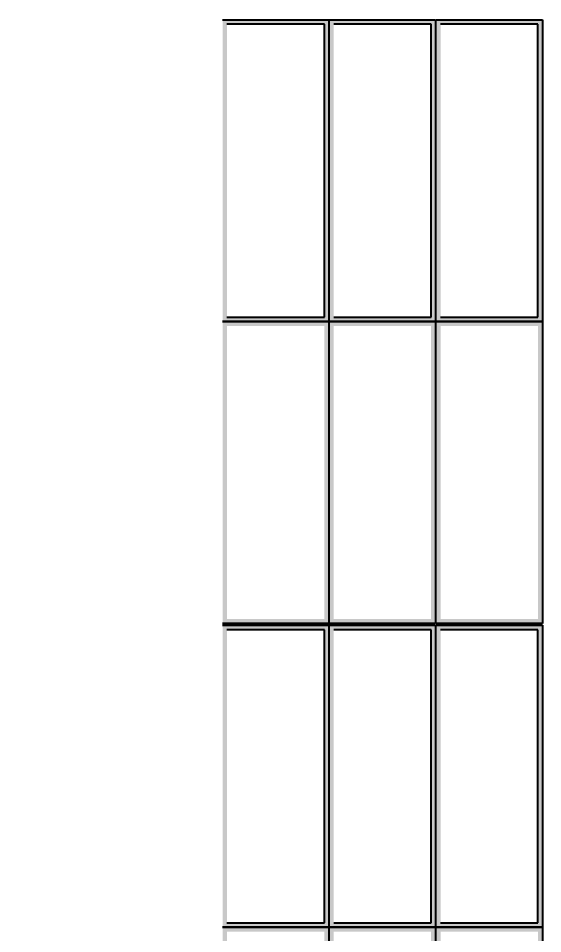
# Model space of a CAD drawing. Header units: inches. Extents: x 2620 to 4317, y 1826 to 2873.
# Drawn here: x 2957.1 to 2986.7, y 2284.3 to 2336 of the extents above; entities that cross this region are included whole.
import ezdxf

# ---------------------------------------------------------------- set-up
doc = ezdxf.new("R2010")
doc.units = ezdxf.units.IN
doc.header["$MEASUREMENT"] = 0
doc.styles.get("Standard").update_dxf_attribs({"font": 'arial.ttf'})
doc.dimstyles.new('Annotative', dxfattribs={"dimscale": 0, "dimtxt": 25, "dimasz": 25, "dimexe": 0.18, "dimexo": 0.0625, "dimgap": 0.09, "dimtad": 0, "dimtih": 1, "dimtoh": 1, "dimdec": 4, "dimzin": 0, "dimdsep": 46, "dimtxsty": 'Standard', "dimcen": 0.09, "dimclrd": 1, "dimclre": 1, "dimadec": 0, "dimazin": 0, "dimtfac": 1, "dimtdec": 4, "dimtofl": 0, "dimtmove": 0, "dimatfit": 3, "dimfxl": 1, "dimtolj": 1, "dimtzin": 0, "dimarcsym": 0})

# ---------------------------------------------------------------- blocks, each defined once
blk = doc.blocks.new('*D4')
at = {"color": 1, "lineweight": -2, "transparency": 16777216}
for p, q in [((2996.187, 2872.994), (2802.143, 2872.994)), ((2802.323, 2847.994), (2802.323, 2441.849)), ((2802.323, 2009.994), (2802.323, 2416.14)), ((2996.187, 1984.994), (2802.143, 1984.994))]:
    blk.add_line(p, q, dxfattribs=at)
at = {"color": 1, "transparency": 16777216}
for points in [[(2798.156, 2847.994), (2806.489, 2847.994), (2802.323, 2872.994)], [(2798.156, 2009.994), (2806.489, 2009.994), (2802.323, 1984.994)]]:
    blk.add_solid(points, dxfattribs=at)
at = {"layer": 'Defpoints', "color": 0, "transparency": 16777216}
for p in [(2996.25, 2872.994), (2802.323, 1984.994), (2996.25, 1984.994)]:
    blk.add_point(p, dxfattribs=at)
at = {"color": 0, "transparency": 16777216, "insert": (2802.323, 2428.994), "char_height": 25, "attachment_point": 5}
blk.add_mtext('\\A1;888.0000', dxfattribs=at)

msp = doc.modelspace()

# ---------------------------------------------------------------- hatches: boundary and pattern name
h = msp.add_hatch(color=256)
h.dxf.hatch_style = 1
h.set_gradient(color1=(242, 103, 34), color2=(248, 153, 30), tint=1)
h.paths.add_polyline_path([(2974.66033, 2335.93066), (2968.66033, 2335.93066), (2968.66033, 2318.89066), (2974.66033, 2318.89066)])
h.paths.add_polyline_path([(2974.41033, 2319.14066), (2968.91033, 2319.14066), (2968.91033, 2335.68066), (2974.41033, 2335.68066)], flags=16)
h = msp.add_hatch(color=256)
h.dxf.hatch_style = 1
h.set_gradient(color1=(242, 103, 34), color2=(248, 153, 30), tint=1)
h.paths.add_polyline_path([(2980.6877, 2335.93066), (2974.6877, 2335.93066), (2974.6877, 2318.89066), (2980.6877, 2318.89066)])
h.paths.add_polyline_path([(2980.4377, 2319.14066), (2974.9377, 2319.14066), (2974.9377, 2335.68066), (2980.4377, 2335.68066)], flags=16)
h = msp.add_hatch(color=256)
h.dxf.hatch_style = 1
h.set_gradient(color1=(242, 103, 34), color2=(248, 153, 30), tint=1)
h.paths.add_polyline_path([(2986.71506, 2335.93066), (2980.71506, 2335.93066), (2980.71506, 2318.89066), (2986.71506, 2318.89066)])
h.paths.add_polyline_path([(2986.46506, 2319.14066), (2980.96506, 2319.14066), (2980.96506, 2335.68066), (2986.46506, 2335.68066)], flags=16)
h = msp.add_hatch(color=256)
h.dxf.hatch_style = 1
h.set_gradient(color1=(242, 103, 34), color2=(248, 153, 30), tint=1)
h.paths.add_polyline_path([(2974.66033, 2318.89066), (2968.66033, 2318.89066), (2968.66033, 2301.85066), (2974.66033, 2301.85066)])
h.paths.add_polyline_path([(2974.41033, 2302.10066), (2968.91033, 2302.10066), (2968.91033, 2318.64066), (2974.41033, 2318.64066)], flags=16)
h = msp.add_hatch(color=256)
h.dxf.hatch_style = 1
h.set_gradient(color1=(242, 103, 34), color2=(248, 153, 30), tint=1)
h.paths.add_polyline_path([(2980.6877, 2318.89066), (2974.6877, 2318.89066), (2974.6877, 2301.85066), (2980.6877, 2301.85066)])
h.paths.add_polyline_path([(2980.4377, 2302.10066), (2974.9377, 2302.10066), (2974.9377, 2318.64066), (2980.4377, 2318.64066)], flags=16)
h = msp.add_hatch(color=256)
h.dxf.hatch_style = 1
h.set_gradient(color1=(242, 103, 34), color2=(248, 153, 30), tint=1)
h.paths.add_polyline_path([(2986.71506, 2318.89066), (2980.71506, 2318.89066), (2980.71506, 2301.85066), (2986.71506, 2301.85066)])
h.paths.add_polyline_path([(2986.46506, 2302.10066), (2980.96506, 2302.10066), (2980.96506, 2318.64066), (2986.46506, 2318.64066)], flags=16)
h = msp.add_hatch(color=256)
h.dxf.hatch_style = 1
h.set_gradient(color1=(242, 103, 34), color2=(248, 153, 30), tint=1)
h.paths.add_polyline_path([(2974.66033, 2301.7382), (2968.66033, 2301.7382), (2968.66033, 2284.6982), (2974.66033, 2284.6982)])
h.paths.add_polyline_path([(2974.41033, 2284.9482), (2968.91033, 2284.9482), (2968.91033, 2301.4882), (2974.41033, 2301.4882)], flags=16)
h = msp.add_hatch(color=256)
h.dxf.hatch_style = 1
h.set_gradient(color1=(242, 103, 34), color2=(248, 153, 30), tint=1)
h.paths.add_polyline_path([(2980.6877, 2301.7382), (2974.6877, 2301.7382), (2974.6877, 2284.6982), (2980.6877, 2284.6982)])
h.paths.add_polyline_path([(2980.4377, 2284.9482), (2974.9377, 2284.9482), (2974.9377, 2301.4882), (2980.4377, 2301.4882)], flags=16)
h = msp.add_hatch(color=256)
h.dxf.hatch_style = 1
h.set_gradient(color1=(242, 103, 34), color2=(248, 153, 30), tint=1)
h.paths.add_polyline_path([(2986.71506, 2301.7382), (2980.71506, 2301.7382), (2980.71506, 2284.6982), (2986.71506, 2284.6982)])
h.paths.add_polyline_path([(2986.46506, 2284.9482), (2980.96506, 2284.9482), (2980.96506, 2301.4882), (2986.46506, 2301.4882)], flags=16)
h = msp.add_hatch(color=256)
h.dxf.hatch_style = 1
h.set_gradient(color1=(242, 103, 34), color2=(248, 153, 30), tint=1)
h.paths.add_polyline_path([(2974.66033, 2284.6982), (2968.66033, 2284.6982), (2968.66033, 2267.6582), (2974.66033, 2267.6582)])
h.paths.add_polyline_path([(2974.41033, 2267.9082), (2968.91033, 2267.9082), (2968.91033, 2284.4482), (2974.41033, 2284.4482)], flags=16)
h = msp.add_hatch(color=256)
h.dxf.hatch_style = 1
h.set_gradient(color1=(242, 103, 34), color2=(248, 153, 30), tint=1)
h.paths.add_polyline_path([(2980.6877, 2284.6982), (2974.6877, 2284.6982), (2974.6877, 2267.6582), (2980.6877, 2267.6582)])
h.paths.add_polyline_path([(2980.4377, 2267.9082), (2974.9377, 2267.9082), (2974.9377, 2284.4482), (2980.4377, 2284.4482)], flags=16)
h = msp.add_hatch(color=256)
h.dxf.hatch_style = 1
h.set_gradient(color1=(242, 103, 34), color2=(248, 153, 30), tint=1)
h.paths.add_polyline_path([(2986.71506, 2284.6982), (2980.71506, 2284.6982), (2980.71506, 2267.6582), (2986.71506, 2267.6582)])
h.paths.add_polyline_path([(2986.46506, 2267.9082), (2980.96506, 2267.9082), (2980.96506, 2284.4482), (2986.46506, 2284.4482)], flags=16)

# ---------------------------------------------------------------- linework, layer by layer
for p, q in [((2968.66033, 2335.93066), (2974.66033, 2335.93066)), ((2968.91033, 2335.93066), (2974.66033, 2335.93066)), ((2974.66033, 2335.93066), (2974.66033, 2318.89066)), ((2974.6877, 2335.93066), (2980.6877, 2335.93066)), ((2974.9377, 2335.93066), (2980.6877, 2335.93066)), ((2980.6877, 2335.93066), (2980.6877, 2318.89066)), ((2980.71506, 2335.93066), (2986.71506, 2335.93066)), ((2980.96506, 2335.93066), (2986.71506, 2335.93066)), ((2986.71506, 2335.93066), (2986.71506, 2318.89066)), ((2974.41033, 2335.68066), (2968.91033, 2335.68066)), ((2974.41033, 2319.14066), (2974.41033, 2335.68066)), ((2980.4377, 2335.68066), (2974.9377, 2335.68066)), ((2980.4377, 2319.14066), (2980.4377, 2335.68066)), ((2986.46506, 2335.68066), (2980.96506, 2335.68066)), ((2986.46506, 2319.14066), (2986.46506, 2335.68066)), ((2968.66033, 2318.89066), (2974.66033, 2318.89066)), ((2974.66033, 2318.89066), (2968.66033, 2318.89066)), ((2968.91033, 2319.14066), (2974.41033, 2319.14066)), ((2968.91033, 2318.89066), (2974.66033, 2318.89066)), ((2974.66033, 2318.89066), (2974.66033, 2301.85066)), ((2974.6877, 2318.89066), (2980.6877, 2318.89066)), ((2980.6877, 2318.89066), (2974.6877, 2318.89066)), ((2974.9377, 2319.14066), (2980.4377, 2319.14066)), ((2974.9377, 2318.89066), (2980.6877, 2318.89066)), ((2980.6877, 2318.89066), (2980.6877, 2301.85066)), ((2980.71506, 2318.89066), (2986.71506, 2318.89066)), ((2986.71506, 2318.89066), (2980.71506, 2318.89066)), ((2980.96506, 2319.14066), (2986.46506, 2319.14066)), ((2980.96506, 2318.89066), (2986.71506, 2318.89066)), ((2986.71506, 2318.89066), (2986.71506, 2301.85066)), ((2968.66033, 2301.85066), (2974.66033, 2301.85066)), ((2974.66033, 2301.85066), (2968.66033, 2301.85066)), ((2968.91033, 2301.85066), (2974.66033, 2301.85066)), ((2974.6877, 2301.85066), (2980.6877, 2301.85066)), ((2980.6877, 2301.85066), (2974.6877, 2301.85066)), ((2974.9377, 2301.85066), (2980.6877, 2301.85066)), ((2980.71506, 2301.85066), (2986.71506, 2301.85066)), ((2986.71506, 2301.85066), (2980.71506, 2301.85066)), ((2980.96506, 2301.85066), (2986.71506, 2301.85066)), ((2968.66033, 2301.7382), (2974.66033, 2301.7382)), ((2968.91033, 2301.7382), (2974.66033, 2301.7382)), ((2974.41033, 2301.4882), (2968.91033, 2301.4882)), ((2974.41033, 2284.9482), (2974.41033, 2301.4882)), ((2974.66033, 2301.7382), (2974.66033, 2284.6982)), ((2974.6877, 2301.7382), (2980.6877, 2301.7382)), ((2974.9377, 2301.7382), (2980.6877, 2301.7382)), ((2980.4377, 2301.4882), (2974.9377, 2301.4882)), ((2980.4377, 2284.9482), (2980.4377, 2301.4882)), ((2980.6877, 2301.7382), (2980.6877, 2284.6982)), ((2980.71506, 2301.7382), (2986.71506, 2301.7382)), ((2980.96506, 2301.7382), (2986.71506, 2301.7382)), ((2986.46506, 2301.4882), (2980.96506, 2301.4882)), ((2986.46506, 2284.9482), (2986.46506, 2301.4882)), ((2986.71506, 2301.7382), (2986.71506, 2284.6982)), ((2968.91033, 2284.9482), (2974.41033, 2284.9482)), ((2974.9377, 2284.9482), (2980.4377, 2284.9482)), ((2980.96506, 2284.9482), (2986.46506, 2284.9482)), ((2968.66033, 2284.6982), (2974.66033, 2284.6982)), ((2974.66033, 2284.6982), (2968.66033, 2284.6982)), ((2968.91033, 2284.6982), (2974.66033, 2284.6982)), ((2974.66033, 2284.6982), (2974.66033, 2267.6582)), ((2974.6877, 2284.6982), (2980.6877, 2284.6982)), ((2980.6877, 2284.6982), (2974.6877, 2284.6982)), ((2974.9377, 2284.6982), (2980.6877, 2284.6982)), ((2980.6877, 2284.6982), (2980.6877, 2267.6582)), ((2980.71506, 2284.6982), (2986.71506, 2284.6982)), ((2986.71506, 2284.6982), (2980.71506, 2284.6982)), ((2980.96506, 2284.6982), (2986.71506, 2284.6982)), ((2986.71506, 2284.6982), (2986.71506, 2267.6582))]:
    msp.add_line(p, q)

# ---------------------------------------------------------------- dimensions: what is measured, and where the dimension line sits
dim = msp.add_linear_dim(base=(2802.32271, 1984.99441), p1=(2996.24991, 2872.99441), p2=(2996.24991, 1984.99441), angle=90, dimstyle='Annotative')
dim.commit()
dim.dimension.update_dxf_attribs({"geometry": '*D4', "text_midpoint": (2802.32271, 2428.99441)})

doc.saveas('drawing.dxf')
